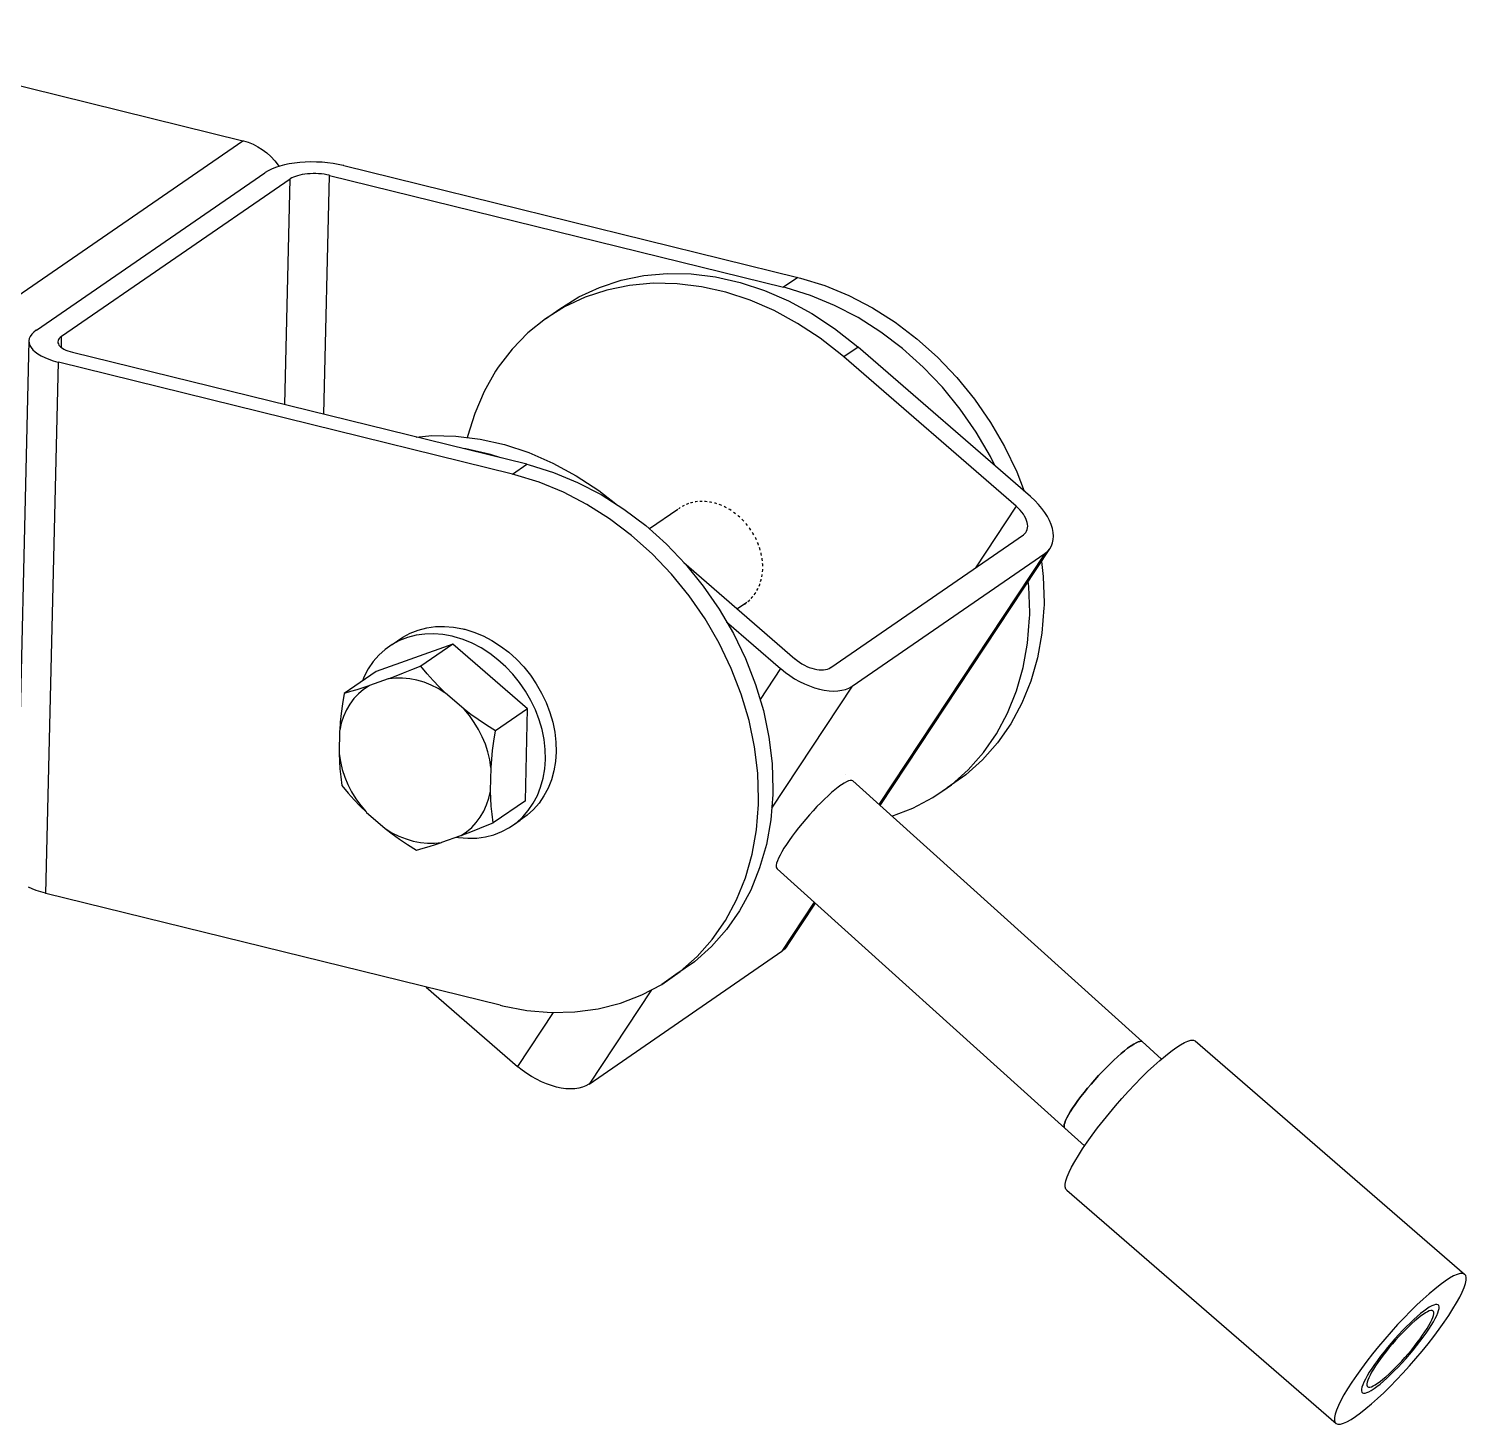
# Model space of a CAD drawing. Extents: x 0 to 1237, y -115 to 533.
# Drawn here: x 1032.9 to 1231.3, y 203.7 to 396.2 of the extents above; entities that cross this region are included whole.
import ezdxf

# ---------------------------------------------------------------- set-up
doc = ezdxf.new("R2010")
doc.units = 0
doc.layers.get('0').update_dxf_attribs({"linetype": 'CONTINUOUS'})

msp = doc.modelspace()

# ---------------------------------------------------------------- linework, layer by layer
at = {"color": 1}
for p, q in [((999.824017, 396.214321), (1062.475985, 380.774521)), ((1023.092851, 353.650803), (1062.475985, 380.774521)), ((1062.475985, 380.774521), (1062.543427, 380.757555)), ((1062.543427, 380.757555), (1063.216012, 380.550275)), ((1063.216012, 380.550275), (1063.880206, 380.276184)), ((1063.880206, 380.276184), (1064.529398, 379.938013)), ((1064.529398, 379.938013), (1065.157686, 379.538866)), ((1065.157686, 379.538866), (1065.759177, 379.082487)), ((1065.759177, 379.082487), (1066.328377, 378.573008)), ((1066.43927, 376.859687), (1065.957769, 376.625589)), ((1066.328377, 378.573008), (1066.859593, 378.015526)), ((1066.977193, 377.07278), (1066.43927, 376.859687)), ((1066.859593, 378.015526), (1067.348019, 377.415126)), ((1067.56662, 377.262937), (1066.977193, 377.07278)), ((1067.348019, 377.415126), (1067.473957, 377.233043)), ((1068.202022, 377.428375), (1067.56662, 377.262937)), ((1068.87763, 377.567575), (1068.202022, 377.428375)), ((1069.586687, 377.679145), (1068.87763, 377.567575)), ((1070.322736, 377.762084), (1069.586687, 377.679145)), ((1071.078864, 377.815614), (1070.322736, 377.762084)), ((1071.847968, 377.839231), (1071.078864, 377.815614)), ((1072.623065, 377.832706), (1071.847968, 377.839231)), ((1073.396402, 377.796106), (1072.623065, 377.832706)), ((1074.160938, 377.729777), (1073.396402, 377.796106)), ((1074.909499, 377.634341), (1074.160938, 377.729777)), ((1075.635265, 377.510655), (1074.909499, 377.634341)), ((1076.331011, 377.359949), (1075.635265, 377.510655)), ((1076.398645, 377.343454), (1076.331011, 377.359949)), ((1076.398645, 377.343454), (1139.050613, 361.903654)), ((1033.992495, 354.647642), (1065.499002, 376.346616)), ((1037.473159, 353.789875), (1068.979667, 375.488849)), ((1065.537488, 376.372816), (1065.499002, 376.346616)), ((1065.957769, 376.625589), (1065.537488, 376.372816)), ((1068.249234, 344.364034), (1068.979667, 375.488849)), ((1068.998916, 375.501953), (1068.979667, 375.488849)), ((1069.209111, 375.628368), (1068.998916, 375.501953)), ((1069.449724, 375.745351), (1069.209111, 375.628368)), ((1069.718768, 375.851933), (1069.449724, 375.745351)), ((1070.01357, 375.947037), (1069.718768, 375.851933)), ((1070.331177, 376.029729), (1070.01357, 375.947037)), ((1070.668978, 376.099328), (1070.331177, 376.029729)), ((1071.023394, 376.155098), (1070.668978, 376.099328)), ((1071.391534, 376.196583), (1071.023394, 376.155098)), ((1071.769719, 376.223354), (1071.391534, 376.196583)), ((1072.154153, 376.235157), (1071.769719, 376.223354)), ((1072.541698, 376.231894), (1072.154153, 376.235157)), ((1072.928249, 376.213602), (1072.541698, 376.231894)), ((1073.310627, 376.18043), (1072.928249, 376.213602)), ((1073.685026, 376.132695), (1073.310627, 376.18043)), ((1073.656089, 343.031581), (1074.429488, 375.987268)), ((1074.047704, 376.070887), (1073.685026, 376.132695)), ((1074.39566, 375.995518), (1074.047704, 376.070887)), ((1074.429488, 375.987268), (1074.39566, 375.995518)), ((1074.429488, 375.987268), (1137.081457, 360.547469)), ((1111.662084, 360.540054), (1114.656141, 361.527812)), ((1114.656141, 361.527812), (1117.786855, 362.171025)), ((1119.055658, 361.107464), (1115.817699, 360.814839)), ((1117.786855, 362.171025), (1121.024815, 362.46365)), ((1122.370445, 361.046753), (1119.055658, 361.107464)), ((1121.024815, 362.46365), (1124.339602, 362.402939)), ((1125.730919, 360.633276), (1122.370445, 361.046753)), ((1124.339602, 362.402939), (1127.700076, 361.989462)), ((1127.700076, 361.989462), (1131.074667, 361.227103)), ((1131.074667, 361.227103), (1134.431675, 360.123024)), ((1139.050613, 361.903654), (1137.081457, 360.547469)), ((1139.050613, 361.903654), (1139.387974, 361.818785)), ((1139.387974, 361.818785), (1142.75105, 360.782319)), ((1106.1949, 357.571171), (1108.832811, 359.217031)), ((1109.692928, 359.183868), (1106.863654, 357.860845)), ((1108.832811, 359.217031), (1111.662084, 360.540054)), ((1112.686985, 360.171626), (1109.692928, 359.183868)), ((1115.817699, 360.814839), (1112.686985, 360.171626)), ((1129.105511, 359.870917), (1125.730919, 360.633276)), ((1132.462518, 358.766838), (1129.105511, 359.870917)), ((1134.431675, 360.123024), (1137.739561, 358.687597)), ((1137.418817, 360.462599), (1137.081457, 360.547469)), ((1140.781893, 359.426133), (1137.418817, 360.462599)), ((1144.102303, 358.055907), (1140.781893, 359.426133)), ((1142.75105, 360.782319), (1146.071459, 359.412093)), ((1146.071459, 359.412093), (1149.317638, 357.721136)), ((1106.863654, 357.860845), (1104.225743, 356.214985)), ((1104.225743, 356.214985), (1106.1949, 357.571171)), ((1135.770404, 357.331411), (1132.462518, 358.766838)), ((1138.998094, 355.578121), (1135.770404, 357.331411)), ((1137.739561, 358.687597), (1140.967251, 356.934307)), ((1147.348481, 356.36495), (1144.102303, 358.055907)), ((1149.317638, 357.721136), (1152.459287, 355.725261)), ((1104.225743, 356.214985), (1101.803977, 354.26175)), ((1142.115446, 353.52331), (1138.998094, 355.578121)), ((1140.967251, 356.934307), (1144.084603, 354.879496)), ((1150.490131, 354.369075), (1147.348481, 356.36495)), ((1152.459287, 355.725261), (1155.466893, 353.443219)), ((1032.957329, 353.15486), (1031.237598, 279.874587)), ((1033.010639, 353.463748), (1032.957329, 353.15486)), ((1032.957329, 353.15486), (1032.97915, 352.843788)), ((1033.13856, 353.767638), (1033.010639, 353.463748)), ((1033.33989, 354.06368), (1033.13856, 353.767638)), ((1033.612828, 354.349175), (1033.33989, 354.06368)), ((1033.954662, 354.621281), (1033.612828, 354.349175)), ((1033.992495, 354.647642), (1033.954662, 354.621281)), ((1036.982218, 353.197881), (1036.955577, 353.043485)), ((1036.955577, 353.043485), (1036.966487, 352.887949)), ((1037.04619, 353.34987), (1036.982218, 353.197881)), ((1037.146892, 353.497938), (1037.04619, 353.34987)), ((1037.283285, 353.640604), (1037.146892, 353.497938)), ((1037.454237, 353.77669), (1037.283285, 353.640604)), ((1037.436831, 352.241879), (1037.473159, 353.789875)), ((1037.473159, 353.789875), (1037.454237, 353.77669)), ((1101.803977, 354.26175), (1099.620985, 352.019349)), ((1145.092823, 351.186509), (1142.115446, 353.52331)), ((1144.084603, 354.879496), (1147.061979, 352.542694)), ((1153.497736, 352.087033), (1150.490131, 354.369075)), ((1155.466893, 353.443219), (1158.312202, 350.896447)), ((1032.97915, 352.843788), (1033.075882, 352.533641)), ((1033.075882, 352.533641), (1033.246613, 352.227237)), ((1033.246613, 352.227237), (1033.489738, 351.927454)), ((1033.489738, 351.927454), (1033.802973, 351.637108)), ((1033.802973, 351.637108), (1034.183505, 351.358842)), ((1034.183505, 351.358842), (1034.627529, 351.095439)), ((1034.627529, 351.095439), (1035.130971, 350.849291)), ((1036.966487, 352.887949), (1037.014832, 352.732924)), ((1037.014832, 352.732924), (1037.100219, 352.579673)), ((1037.100219, 352.579673), (1037.221825, 352.429734)), ((1037.221825, 352.429734), (1037.3784, 352.284607)), ((1037.3784, 352.284607), (1037.568665, 352.145475)), ((1037.568665, 352.145475), (1037.790604, 352.013813)), ((1037.790604, 352.013813), (1038.042393, 351.890702)), ((1038.042393, 351.890702), (1038.321553, 351.777376)), ((1038.321553, 351.777376), (1038.625269, 351.674959)), ((1038.625269, 351.674959), (1038.951025, 351.5843)), ((1038.951025, 351.5843), (1038.984668, 351.575923)), ((1101.636636, 336.136123), (1038.984668, 351.575923)), ((1099.620985, 352.019349), (1097.697521, 349.509098)), ((1145.381705, 350.938202), (1145.092823, 351.186509)), ((1147.350862, 352.294388), (1145.381705, 350.938202)), ((1147.061979, 352.542694), (1147.350862, 352.294388)), ((1171.12167, 331.695552), (1147.350862, 352.294388)), ((1156.343045, 349.540262), (1153.497736, 352.087033)), ((1035.130971, 350.849291), (1035.689108, 350.622707)), ((1035.29578, 276.939463), (1037.015511, 350.219737)), ((1035.689108, 350.622707), (1036.296882, 350.417758)), ((1036.296882, 350.417758), (1036.948246, 350.236486)), ((1036.948246, 350.236486), (1037.015511, 350.219737)), ((1099.667479, 334.779937), (1037.015511, 350.219737)), ((1097.520206, 349.244292), (1097.345683, 348.977067)), ((1097.697521, 349.509098), (1097.520206, 349.244292)), ((1169.152513, 330.339366), (1145.381705, 350.938202)), ((1158.999326, 346.752686), (1156.343045, 349.540262)), ((1158.312202, 350.896447), (1160.968483, 348.108872)), ((1097.345683, 348.977067), (1095.757117, 346.176607)), ((1160.968483, 348.108872), (1163.410782, 345.106681)), ((1095.757117, 346.176607), (1094.464194, 343.162907)), ((1161.441626, 343.750495), (1158.999326, 346.752686)), ((1163.410782, 345.106681), (1165.616157, 341.918076)), ((1094.464194, 343.162907), (1093.479203, 339.964619)), ((1163.647, 340.56189), (1161.441626, 343.750495)), ((1165.616157, 341.918076), (1167.563889, 338.573013)), ((1086.39184, 339.893014), (1088.533729, 340.086583)), ((1088.533729, 340.086583), (1091.848516, 340.025872)), ((1091.848516, 340.025872), (1095.20899, 339.612395)), ((1093.479203, 339.964619), (1093.452102, 339.828565)), ((1095.20899, 339.612395), (1098.583582, 338.850036)), ((1165.594732, 337.216827), (1163.647, 340.56189)), ((1093.239833, 338.256209), (1092.828163, 338.306862)), ((1096.614425, 337.49385), (1093.239833, 338.256209)), ((1098.070645, 337.014917), (1096.614425, 337.49385)), ((1098.583582, 338.850036), (1101.940589, 337.745957)), ((1101.940589, 337.745957), (1105.248475, 336.31053)), ((1166.200009, 335.960467), (1165.594732, 337.216827)), ((1167.563889, 338.573013), (1169.235679, 335.102916)), ((1099.667479, 334.779937), (1101.636636, 336.136123)), ((1101.636636, 336.136123), (1101.973996, 336.051253)), ((1101.973996, 336.051253), (1105.337072, 335.014788)), ((1105.248475, 336.31053), (1108.476165, 334.557241)), ((1100.00484, 334.695067), (1099.667479, 334.779937)), ((1103.367916, 333.658602), (1100.00484, 334.695067)), ((1106.688325, 332.288376), (1103.367916, 333.658602)), ((1105.337072, 335.014788), (1108.657482, 333.644562)), ((1108.476165, 334.557241), (1111.593517, 332.502429)), ((1108.657482, 333.644562), (1111.903661, 331.953604)), ((1169.235679, 335.102916), (1170.269695, 332.433839)), ((1109.934504, 330.597418), (1106.688325, 332.288376)), ((1111.593517, 332.502429), (1113.945742, 330.65628)), ((1111.903661, 331.953604), (1115.04531, 329.957729)), ((1171.179065, 331.645528), (1171.12167, 331.695552)), ((1171.73187, 331.131977), (1171.179065, 331.645528)), ((1113.076153, 328.601543), (1109.934504, 330.597418)), ((1115.04531, 329.957729), (1118.052916, 327.675687)), ((1122.458834, 329.910769), (1118.557614, 327.223943)), ((1122.64405, 330.048054), (1122.554034, 329.97582)), ((1122.812126, 330.152177), (1122.64405, 330.048054)), ((1123.175752, 330.377445), (1123.077767, 330.316743)), ((1123.355878, 330.460828), (1123.175752, 330.377445)), ((1123.746175, 330.641502), (1123.641, 330.592815)), ((1123.936922, 330.703483), (1123.746175, 330.641502)), ((1124.349588, 330.837574), (1124.238388, 330.801441)), ((1124.548839, 330.877465), (1124.349588, 330.837574)), ((1124.980587, 330.963903), (1124.864242, 330.94061)), ((1125.18677, 330.981389), (1124.980587, 330.963903)), ((1125.632821, 331.019219), (1125.512626, 331.009025)), ((1125.84364, 331.014106), (1125.632821, 331.019219)), ((1126.300462, 331.003028), (1126.17736, 331.006013)), ((1126.514261, 330.975355), (1126.300462, 331.003028)), ((1126.976778, 330.915492), (1126.852146, 330.931623)), ((1127.191167, 330.86557), (1126.976778, 330.915492)), ((1127.655737, 330.757392), (1127.530579, 330.786536)), ((1127.868842, 330.685678), (1127.655737, 330.757392)), ((1128.330481, 330.530326), (1128.206, 330.572217)), ((1128.5404, 330.437449), (1128.330481, 330.530326)), ((1128.995004, 330.236314), (1128.872506, 330.290512)), ((1129.199532, 330.12325), (1128.995004, 330.236314)), ((1129.642583, 329.878331), (1129.523114, 329.944374)), ((1129.839976, 329.746045), (1129.642583, 329.878331)), ((1130.267463, 329.459558), (1130.152272, 329.536755)), ((1130.455657, 329.309432), (1130.267463, 329.459558)), ((1169.152513, 330.339366), (1163.540329, 321.852911)), ((1169.18122, 330.314346), (1169.152513, 330.339366)), ((1169.457684, 330.057509), (1169.18122, 330.314346)), ((1169.712644, 329.790719), (1169.457684, 330.057509)), ((1169.943989, 329.516185), (1169.712644, 329.790719)), ((1170.149379, 329.23665), (1169.943989, 329.516185)), ((1170.3268, 328.954897), (1170.149379, 329.23665)), ((1172.242078, 330.598096), (1171.73187, 331.131977)), ((1172.704612, 330.049201), (1172.242078, 330.598096)), ((1173.115285, 329.490292), (1172.704612, 330.049201)), ((1173.470243, 328.926614), (1173.115285, 329.490292)), ((1116.083759, 326.319501), (1113.076153, 328.601543)), ((1118.052916, 327.675687), (1120.898224, 325.128916)), ((1130.863314, 328.984238), (1130.753388, 329.071927)), ((1131.040773, 328.817491), (1130.863314, 328.984238)), ((1131.424675, 328.456764), (1131.321223, 328.553971)), ((1131.589409, 328.27526), (1131.424675, 328.456764)), ((1131.94637, 327.881961), (1131.850181, 327.987941)), ((1132.097077, 327.687134), (1131.94637, 327.881961)), ((1132.423114, 327.26565), (1132.335256, 327.379229)), ((1132.558125, 327.059659), (1132.423114, 327.26565)), ((1170.47479, 328.673242), (1170.3268, 328.954897)), ((1170.591783, 328.394669), (1170.47479, 328.673242)), ((1170.676823, 328.121451), (1170.591783, 328.394669)), ((1170.729028, 327.856333), (1170.676823, 328.121451)), ((1170.685374, 327.134247), (1170.733303, 327.360414)), ((1170.747906, 327.601962), (1170.729028, 327.856333)), ((1170.733303, 327.360414), (1170.747906, 327.601962)), ((1173.766225, 328.363299), (1173.470243, 328.926614)), ((1174.000273, 327.805982), (1173.766225, 328.363299)), ((1174.170289, 327.259722), (1174.000273, 327.805982)), ((1174.274677, 326.729651), (1174.170289, 327.259722)), ((1118.929067, 323.77273), (1116.083759, 326.319501)), ((1132.85067, 326.61331), (1132.771839, 326.733586)), ((1132.96891, 326.397793), (1132.85067, 326.61331)), ((1133.224714, 325.931538), (1133.155781, 326.057182)), ((1133.324878, 325.708874), (1133.224714, 325.931538)), ((1133.541914, 325.226406), (1133.48343, 325.356415)), ((1143.571092, 308.099816), (1170.154707, 326.408326)), ((1170.154707, 326.408326), (1170.173653, 326.421591)), ((1170.173653, 326.421591), (1170.347477, 326.567357)), ((1170.347477, 326.567357), (1170.491495, 326.735731)), ((1170.491495, 326.735731), (1170.604513, 326.925321)), ((1170.604513, 326.925321), (1170.685374, 327.134247)), ((1174.025666, 324.867455), (1174.187352, 325.28518)), ((1174.187352, 325.28518), (1174.28325, 325.737647)), ((1174.312455, 326.220748), (1174.274677, 326.729651)), ((1174.28325, 325.737647), (1174.312455, 326.220748)), ((1121.585348, 320.985155), (1118.929067, 323.77273)), ((1120.898224, 325.128916), (1123.554505, 322.341341)), ((1133.623202, 324.998375), (1133.541914, 325.226406)), ((1133.799068, 324.505034), (1133.751676, 324.637977)), ((1133.860586, 324.274142), (1133.799068, 324.505034)), ((1133.993881, 323.773858), (1133.957962, 323.908667)), ((1134.035135, 323.541961), (1133.993881, 323.773858)), ((1146.542443, 305.524962), (1173.126058, 323.833471)), ((1173.126058, 323.833471), (1150.233525, 289.21656)), ((1150.384243, 289.080725), (1173.79971, 324.488389)), ((1173.126058, 323.833471), (1173.163938, 323.859993)), ((1173.163938, 323.859993), (1173.511512, 324.15145)), ((1173.511512, 324.15145), (1173.79971, 324.488389)), ((1173.79971, 324.488389), (1174.025666, 324.867455)), ((1123.327703, 322.579353), (1138.630584, 309.318485)), ((1123.554505, 322.341341), (1125.996805, 319.339149)), ((1134.12439, 323.040247), (1134.100338, 323.175446)), ((1134.144928, 322.809884), (1134.12439, 323.040247)), ((1134.16007, 321.298215), (1134.18834, 321.592737)), ((1134.189428, 322.31076), (1134.177439, 322.445226)), ((1134.18834, 321.592737), (1134.188426, 321.649438)), ((1134.189084, 322.083985), (1134.189428, 322.31076)), ((1172.6381, 322.731863), (1172.891148, 320.635098)), ((1124.027648, 317.982963), (1121.585348, 320.985155)), ((1125.996805, 319.339149), (1128.20218, 316.150544)), ((1133.68248, 319.31773), (1133.7916, 319.573199)), ((1133.7916, 319.573199), (1133.807171, 319.624144)), ((1133.905589, 319.946156), (1133.988494, 320.217411)), ((1133.988494, 320.217411), (1133.99899, 320.270838)), ((1134.065288, 320.608318), (1134.121137, 320.892609)), ((1134.121137, 320.892609), (1134.126452, 320.947978)), ((1170.921991, 319.278912), (1170.83443, 320.004446)), ((1172.891148, 320.635098), (1173.004097, 317.041428)), ((1126.233023, 314.794359), (1124.027648, 317.982963)), ((1132.157424, 317.211494), (1132.311592, 317.335207)), ((1132.311592, 317.335207), (1132.392645, 317.418176)), ((1132.612385, 317.643108), (1132.751414, 317.785424)), ((1132.751414, 317.785424), (1132.822875, 317.878484)), ((1133.016437, 318.13055), (1133.138792, 318.289889)), ((1133.138792, 318.289889), (1133.176418, 318.346037)), ((1133.176418, 318.346037), (1133.213415, 318.40273)), ((1133.213415, 318.40273), (1133.238608, 318.447247)), ((1133.39794, 318.728788), (1133.53243, 318.966436)), ((1133.53243, 318.966436), (1133.552938, 319.014448)), ((1171.03494, 315.685242), (1170.921991, 319.278912)), ((1128.20218, 316.150544), (1130.149911, 312.805482)), ((1132.008598, 317.080724), (1130.707291, 316.184496)), ((1131.682878, 316.856397), (1131.823381, 316.943439)), ((1131.823381, 316.943439), (1131.908876, 317.012045)), ((1171.01827, 314.974894), (1171.02824, 315.329665)), ((1171.02824, 315.329665), (1171.03494, 315.685242)), ((1172.987427, 316.33108), (1172.708075, 312.834088)), ((1172.997397, 316.685851), (1172.987427, 316.33108)), ((1173.004097, 317.041428), (1172.997397, 316.685851)), ((1086.677784, 313.270529), (1087.837672, 313.56967)), ((1087.837672, 313.56967), (1089.043266, 313.736656)), ((1089.043266, 313.736656), (1090.282765, 313.769852)), ((1090.282765, 313.769852), (1091.544734, 313.668951)), ((1091.544734, 313.668951), (1092.81683, 313.434941)), ((1092.81683, 313.434941), (1092.950861, 313.402639)), ((1092.950861, 313.402639), (1093.084859, 313.368889)), ((1093.084859, 313.368889), (1094.353245, 312.976829)), ((1128.180754, 311.449296), (1126.233023, 314.794359)), ((1129.210339, 314.419116), (1136.661428, 307.962299)), ((1170.738918, 311.477902), (1171.01827, 314.974894)), ((1083.061142, 311.271111), (1084.53801, 312.28825)), ((1084.097425, 311.82485), (1083.061142, 311.271111)), ((1085.200916, 312.25339), (1084.097425, 311.82485)), ((1084.53801, 312.28825), (1085.574292, 312.841989)), ((1086.360804, 312.552531), (1085.200916, 312.25339)), ((1085.574292, 312.841989), (1086.677784, 313.270529)), ((1087.566399, 312.719517), (1086.360804, 312.552531)), ((1088.805898, 312.752713), (1087.566399, 312.719517)), ((1090.067867, 312.651812), (1088.805898, 312.752713)), ((1091.339962, 312.417802), (1090.067867, 312.651812)), ((1091.473994, 312.3855), (1091.339962, 312.417802)), ((1091.607991, 312.351749), (1091.473994, 312.3855)), ((1092.876378, 311.959689), (1091.607991, 312.351749)), ((1094.128542, 311.441013), (1092.876378, 311.959689)), ((1095.352238, 310.800794), (1094.128542, 311.441013)), ((1094.353245, 312.976829), (1095.60541, 312.458152)), ((1095.60541, 312.458152), (1096.829105, 311.817933)), ((1096.829105, 311.817933), (1098.013043, 311.062077)), ((1129.852545, 307.979199), (1128.180754, 311.449296)), ((1130.149911, 312.805482), (1131.821702, 309.335385)), ((1170.135255, 308.0975), (1170.738918, 311.477902)), ((1172.708075, 312.834088), (1172.104412, 309.453686)), ((1081.228239, 309.809938), (1080.449062, 308.916355)), ((1091.44941, 311.337964), (1080.858483, 307.565006)), ((1082.10161, 310.59727), (1081.228239, 309.809938)), ((1083.061142, 311.271111), (1082.10161, 310.59727)), ((1091.44941, 311.337964), (1087.020003, 308.287369)), ((1101.742472, 302.418406), (1091.44941, 311.337964)), ((1096.536175, 310.044937), (1095.352238, 310.800794)), ((1097.668764, 309.180843), (1096.536175, 310.044937)), ((1098.013043, 311.062077), (1099.145632, 310.197983)), ((1099.145632, 310.197983), (1100.216435, 309.233615)), ((1172.104412, 309.453686), (1171.182179, 306.22201)), ((1080.858483, 307.565006), (1076.429075, 304.514411)), ((1079.771728, 307.925293), (1079.202462, 306.845861)), ((1080.449062, 308.916355), (1079.771728, 307.925293)), ((1085.739796, 307.769255), (1084.597462, 307.315954)), ((1087.019999, 308.28723), (1085.739796, 307.769255)), ((1087.896057, 307.237872), (1087.019999, 308.28723)), ((1098.739567, 308.216476), (1097.668764, 309.180843)), ((1099.738092, 307.161283), (1098.739567, 308.216476)), ((1100.216435, 309.233615), (1101.214959, 308.178423)), ((1101.214959, 308.178423), (1102.132011, 307.042122)), ((1131.23269, 304.416668), (1129.852545, 307.979199)), ((1131.821702, 309.335385), (1133.201847, 305.772854)), ((1136.661428, 307.962299), (1133.825286, 303.673632)), ((1136.661428, 307.962299), (1136.719192, 307.91253)), ((1136.719192, 307.91253), (1137.316378, 307.429545)), ((1137.316378, 307.429545), (1137.944578, 306.976927)), ((1138.630584, 309.318485), (1138.659476, 309.293593)), ((1138.659476, 309.293593), (1138.958141, 309.052045)), ((1138.958141, 309.052045), (1139.272064, 308.825864)), ((1139.272064, 308.825864), (1139.598646, 308.616921)), ((1139.598646, 308.616921), (1139.934626, 308.427325)), ((1139.934626, 308.427325), (1140.276658, 308.258942)), ((1140.276658, 308.258942), (1140.621929, 308.113157)), ((1140.621929, 308.113157), (1140.96678, 307.991514)), ((1140.96678, 307.991514), (1141.308399, 307.895006)), ((1141.308399, 307.895006), (1141.643358, 307.824624)), ((1141.643358, 307.824624), (1141.968306, 307.781048)), ((1141.968306, 307.781048), (1142.280595, 307.764634)), ((1142.280595, 307.764634), (1142.576914, 307.775556)), ((1142.576914, 307.775556), (1142.854827, 307.813723)), ((1142.854827, 307.813723), (1143.111554, 307.878782)), ((1143.111554, 307.878782), (1143.344543, 307.970057)), ((1143.344543, 307.970057), (1143.551867, 308.086793)), ((1143.551867, 308.086793), (1143.571092, 308.099816)), ((1169.213022, 304.865824), (1170.135255, 308.0975)), ((1079.202462, 306.845861), (1078.974837, 306.267713)), ((1079.870958, 305.577618), (1079.039018, 305.302749)), ((1079.873783, 305.565183), (1079.111405, 305.062613)), ((1079.930707, 305.59778), (1079.870958, 305.577618)), ((1079.930707, 305.59778), (1079.873783, 305.565183)), ((1082.531402, 306.524262), (1079.930708, 305.597779)), ((1082.597896, 306.549074), (1082.531401, 306.524262)), ((1082.598107, 306.535708), (1082.531401, 306.524262)), ((1083.558879, 306.912924), (1082.597896, 306.549074)), ((1083.543912, 306.641667), (1082.598107, 306.535708)), ((1084.513424, 306.647077), (1083.543912, 306.641667)), ((1084.597462, 307.315954), (1083.558879, 306.912924)), ((1085.498082, 306.551889), (1084.513424, 306.647077)), ((1086.489191, 306.356944), (1085.498082, 306.551889)), ((1087.478, 306.063963), (1086.489191, 306.356944)), ((1088.455776, 305.675533), (1087.478, 306.063963)), ((1088.731406, 306.297195), (1087.896057, 307.237872)), ((1089.413886, 305.195085), (1088.455776, 305.675533)), ((1089.544612, 305.437813), (1088.731406, 306.297195)), ((1090.351301, 304.638344), (1089.544612, 305.437813)), ((1100.655144, 306.024982), (1099.738092, 307.161283)), ((1101.48173, 304.818716), (1100.655144, 306.024982)), ((1102.132011, 307.042122), (1102.958597, 305.835856)), ((1102.958597, 305.835856), (1103.687114, 304.57072)), ((1133.201847, 305.772854), (1134.277381, 302.151356)), ((1146.542443, 305.524962), (1135.425773, 288.714906)), ((1137.944578, 306.976927), (1138.597538, 306.55918)), ((1138.597538, 306.55918), (1139.269304, 306.18009)), ((1139.269304, 306.18009), (1139.953575, 305.843214)), ((1139.953575, 305.843214), (1140.644122, 305.551641)), ((1140.644122, 305.551641), (1141.334038, 305.308287)), ((1146.089463, 305.265499), (1146.504005, 305.498923)), ((1146.504005, 305.498923), (1146.542443, 305.524962)), ((1171.182179, 306.22201), (1169.950014, 303.169215)), ((1076.429187, 304.514314), (1076.211602, 303.075358)), ((1077.335867, 304.775403), (1076.429187, 304.514314)), ((1077.781372, 303.802857), (1077.225462, 303.056796)), ((1078.199429, 305.036692), (1077.335867, 304.775403)), ((1078.411876, 304.473437), (1077.781372, 303.802857)), ((1079.039018, 305.302749), (1078.199429, 305.036692)), ((1079.111405, 305.062613), (1078.411876, 304.473437)), ((1090.343869, 304.626861), (1089.413886, 305.195085)), ((1090.409274, 304.582858), (1090.343869, 304.626861)), ((1090.409274, 304.582858), (1090.351301, 304.638344)), ((1092.936824, 302.392584), (1090.409274, 304.582858)), ((1102.210246, 303.553581), (1101.48173, 304.818716)), ((1102.833542, 302.241996), (1102.210246, 303.553581)), ((1103.687114, 304.57072), (1104.310409, 303.259135)), ((1132.308224, 300.79517), (1131.23269, 304.416668)), ((1141.334038, 305.308287), (1142.017058, 305.11534)), ((1142.017058, 305.11534), (1142.686764, 304.974612)), ((1142.686764, 304.974612), (1143.336867, 304.887425)), ((1143.336867, 304.887425), (1143.961449, 304.854597)), ((1143.961449, 304.854597), (1144.554263, 304.876456)), ((1144.554263, 304.876456), (1145.109924, 304.952778)), ((1145.109924, 304.952778), (1145.623221, 305.082846)), ((1145.623221, 305.082846), (1146.089463, 305.265499)), ((1167.980857, 301.813029), (1169.213022, 304.865824)), ((1076.044012, 301.777391), (1075.918089, 300.583452)), ((1076.211602, 303.075358), (1076.044012, 301.777391)), ((1076.749054, 302.241842), (1076.356356, 301.36519)), ((1077.225462, 303.056796), (1076.749054, 302.241842)), ((1093.001545, 302.341749), (1092.936824, 302.392583)), ((1092.991573, 302.332466), (1092.936824, 302.392583)), ((1093.72173, 301.462079), (1092.991573, 302.332466)), ((1093.937354, 301.631238), (1093.001545, 302.341749)), ((1094.385721, 300.536881), (1093.72173, 301.462079)), ((1094.949496, 300.908846), (1093.937354, 301.631238)), ((1101.742472, 302.418406), (1097.313064, 299.367811)), ((1101.444606, 289.725891), (1101.742472, 302.418406)), ((1103.345889, 300.896013), (1102.833542, 302.241996)), ((1104.310409, 303.259135), (1104.822756, 301.913152)), ((1104.822756, 301.913152), (1105.219121, 300.545997)), ((1134.277381, 302.151356), (1135.038199, 298.504913)), ((1166.450336, 298.967796), (1167.980857, 301.813029)), ((1169.950014, 303.169215), (1168.419493, 300.323982)), ((1075.828377, 299.464643), (1075.82323, 299.386672)), ((1075.918089, 300.583452), (1075.828377, 299.464643)), ((1076.050834, 300.434582), (1075.835187, 299.458235)), ((1076.356356, 301.36519), (1076.050834, 300.434582)), ((1094.97768, 299.565041), (1094.385721, 300.536881)), ((1096.063628, 300.160179), (1094.949496, 300.908846)), ((1095.492382, 298.555141), (1094.97768, 299.565041)), ((1097.312949, 299.36777), (1096.063628, 300.160179)), ((1103.742253, 299.528857), (1103.345889, 300.896013)), ((1104.018996, 298.15308), (1103.742253, 299.528857)), ((1105.219121, 300.545997), (1105.495864, 299.17022)), ((1133.069042, 297.148727), (1132.308224, 300.79517)), ((1168.419493, 300.323982), (1166.604993, 297.713038)), ((1075.82323, 299.386672), (1075.750086, 296.269896)), ((1075.835187, 299.458235), (1075.82323, 299.386672)), ((1095.925281, 297.516099), (1095.492382, 298.555141)), ((1096.272554, 296.45709), (1095.925281, 297.516099)), ((1096.928029, 296.630784), (1097.095632, 297.928748)), ((1097.095632, 297.928748), (1097.312949, 299.36777)), ((1104.173397, 296.782211), (1104.018996, 298.15308)), ((1105.495864, 299.17022), (1105.650264, 297.799351)), ((1105.650264, 297.799351), (1105.680905, 296.445963)), ((1135.038199, 298.504913), (1135.47717, 294.867567)), ((1166.604993, 297.713038), (1164.52356, 295.360913)), ((1164.635836, 296.356853), (1166.450336, 298.967796)), ((1075.750085, 296.269896), (1075.751682, 296.196572)), ((1075.750085, 296.269896), (1075.758566, 296.193296)), ((1075.751682, 296.196572), (1075.790969, 295.166683)), ((1075.758566, 296.193296), (1075.926171, 295.122502)), ((1096.531134, 295.387466), (1096.272554, 296.45709)), ((1096.802161, 295.43683), (1096.928029, 296.630784)), ((1104.204038, 295.428824), (1104.173397, 296.782211)), ((1105.680905, 296.445963), (1105.587459, 295.123155)), ((1133.508014, 293.511381), (1133.069042, 297.148727)), ((1162.554404, 294.004727), (1164.635836, 296.356853)), ((1075.790969, 295.166683), (1075.864069, 294.10976)), ((1075.864069, 294.10976), (1075.975244, 293.003795)), ((1075.926171, 295.122502), (1076.184751, 294.052878)), ((1076.184751, 294.052878), (1076.532024, 292.993869)), ((1096.698739, 294.316672), (1096.531134, 295.387466)), ((1096.634075, 291.123296), (1096.707219, 294.240072)), ((1096.70722, 294.240072), (1096.698739, 294.316672)), ((1096.70722, 294.240072), (1096.712371, 294.318043)), ((1096.712371, 294.318043), (1096.802161, 295.43683)), ((1103.893994, 292.826574), (1104.110592, 294.106015)), ((1104.110592, 294.106015), (1104.204038, 295.428824)), ((1105.370862, 293.843714), (1105.0331, 292.619374)), ((1105.587459, 295.123155), (1105.370862, 293.843714)), ((1135.47717, 294.867567), (1135.59012, 291.273897)), ((1160.225592, 291.933516), (1162.554404, 294.004727)), ((1164.52356, 295.360913), (1162.194749, 293.289702)), ((1075.975244, 293.003795), (1076.131325, 291.821937)), ((1076.131325, 291.821937), (1077.007245, 290.772362)), ((1076.532024, 292.993869), (1076.964923, 291.954827)), ((1076.964923, 291.954827), (1077.479624, 290.944927)), ((1103.100627, 290.445036), (1103.556232, 291.602234)), ((1103.556232, 291.602234), (1103.893994, 292.826574)), ((1105.0331, 292.619374), (1104.577494, 291.462176)), ((1133.620963, 289.917711), (1133.508014, 293.511381)), ((1144.581361, 291.581805), (1144.146903, 291.237138)), ((1144.98554, 291.87737), (1144.581361, 291.581805)), ((1145.026222, 291.905546), (1144.98554, 291.87737)), ((1145.066521, 291.933143), (1145.026222, 291.905547)), ((1145.428925, 292.165534), (1145.066521, 291.933143)), ((1145.752988, 292.343271), (1145.428925, 292.165534)), ((1145.652283, 293.345443), (1145.651454, 293.34619)), ((1146.035636, 292.464663), (1145.752988, 292.343271)), ((1146.274176, 292.52856), (1146.035636, 292.464663)), ((1146.466343, 292.534361), (1146.274176, 292.52856)), ((1146.61032, 292.482005), (1146.466343, 292.534361)), ((1186.543585, 256.491815), (1146.610319, 292.482005)), ((1157.67128, 290.162678), (1160.225592, 291.933516)), ((1162.194749, 293.289702), (1159.640437, 291.518864)), ((1077.007245, 290.772362), (1077.842601, 289.831697)), ((1077.479624, 290.944927), (1078.071584, 289.973087)), ((1077.842601, 289.831697), (1078.655776, 288.972274)), ((1078.071584, 289.973087), (1078.735574, 289.047888)), ((1096.100949, 289.144778), (1096.406471, 290.075386)), ((1096.406471, 290.075386), (1096.622118, 291.051732)), ((1096.622118, 291.051732), (1096.634076, 291.123295)), ((1096.635676, 291.049972), (1096.634076, 291.123295)), ((1096.675042, 290.020061), (1096.635676, 291.049972)), ((1096.748086, 288.963154), (1096.675042, 290.020061)), ((1101.444606, 289.725891), (1097.015198, 286.675295)), ((1102.53136, 289.365604), (1103.100627, 290.445036)), ((1104.008228, 290.382743), (1103.330894, 289.391682)), ((1104.577494, 291.462176), (1104.008228, 290.382743)), ((1133.604293, 289.207363), (1133.614263, 289.562134)), ((1133.614263, 289.562134), (1133.620963, 289.917711)), ((1135.573449, 290.563549), (1135.294097, 287.066556)), ((1135.58342, 290.91832), (1135.573449, 290.563549)), ((1135.59012, 291.273897), (1135.58342, 290.91832)), ((1142.70439, 289.943451), (1142.192409, 289.439328)), ((1143.203937, 290.414043), (1142.70439, 289.943451)), ((1143.686303, 290.846644), (1143.203937, 290.414043)), ((1144.146903, 291.237138), (1143.686303, 290.846644)), ((1154.915462, 288.708847), (1157.67128, 290.162678)), ((1157.67128, 290.162678), (1159.640437, 291.518864)), ((1078.655776, 288.972274), (1079.462507, 288.172865)), ((1078.735574, 289.047888), (1079.465731, 288.177501)), ((1079.462507, 288.172865), (1079.52048, 288.117384)), ((1079.465731, 288.177501), (1079.52048, 288.117384)), ((1079.520481, 288.117384), (1082.048031, 285.92711)), ((1095.231843, 287.453171), (1095.708251, 288.268126)), ((1095.708251, 288.268126), (1096.100949, 289.144778)), ((1096.859274, 287.857185), (1096.748086, 288.963154)), ((1097.015086, 286.675393), (1096.859274, 287.857185)), ((1101.678346, 287.710766), (1100.718814, 287.036926)), ((1101.07485, 287.480959), (1101.854027, 288.374542)), ((1102.551717, 288.498099), (1101.678346, 287.710766)), ((1101.854027, 288.374542), (1102.53136, 289.365604)), ((1103.330894, 289.391682), (1102.551717, 288.498099)), ((1133.324941, 285.71037), (1133.604293, 289.207363)), ((1140.630598, 287.77478), (1140.118069, 287.187004)), ((1141.150562, 288.349821), (1140.630598, 287.77478)), ((1141.672724, 288.906328), (1141.150562, 288.349821)), ((1142.192409, 289.439328), (1141.672724, 288.906328)), ((1152.025466, 287.601559), (1154.915462, 288.708847)), ((1082.04803, 285.927109), (1082.113435, 285.883106)), ((1082.04803, 285.927109), (1082.11275, 285.87627)), ((1082.11275, 285.87627), (1083.048517, 285.165699)), ((1082.113435, 285.883106), (1083.043418, 285.314882)), ((1093.345899, 285.447355), (1094.045429, 286.036531)), ((1093.554111, 285.300763), (1094.592667, 285.703851)), ((1094.045429, 286.036531), (1094.675932, 286.70711)), ((1094.592667, 285.703851), (1095.735007, 286.157138)), ((1094.675932, 286.70711), (1095.231843, 287.453171)), ((1095.735007, 286.157138), (1097.015086, 286.675393)), ((1098.205664, 285.466047), (1099.241946, 286.019786)), ((1099.241946, 286.019786), (1100.718814, 287.036926)), ((1099.241946, 286.019786), (1100.201478, 286.693627)), ((1100.201478, 286.693627), (1101.07485, 287.480959)), ((1132.721278, 282.329969), (1133.324941, 285.71037)), ((1135.294097, 287.066556), (1134.690434, 283.686154)), ((1139.133927, 285.994802), (1138.671964, 285.402061)), ((1139.617538, 286.591732), (1139.133927, 285.994802)), ((1140.118069, 287.187004), (1139.617538, 286.591732)), ((1083.043418, 285.314882), (1084.001528, 284.834434)), ((1083.048517, 285.165699), (1084.060691, 284.443348)), ((1084.001528, 284.834434), (1084.979304, 284.446004)), ((1084.060691, 284.443348), (1085.174817, 283.69467)), ((1084.979304, 284.446004), (1085.968113, 284.153023)), ((1085.174817, 283.69467), (1086.424274, 282.902476)), ((1085.968113, 284.153023), (1086.959222, 283.958078)), ((1086.959222, 283.958078), (1087.943881, 283.86289)), ((1087.943881, 283.86289), (1088.913392, 283.8683)), ((1088.194635, 283.424589), (1089.034251, 283.690589)), ((1088.913392, 283.8683), (1089.859197, 283.97426)), ((1089.034251, 283.690589), (1089.866156, 283.96554)), ((1089.859197, 283.97426), (1089.925903, 283.985705)), ((1089.866156, 283.96554), (1089.925903, 283.985705)), ((1089.925904, 283.985706), (1092.526597, 284.912188)), ((1091.921816, 284.696738), (1092.235222, 284.639085)), ((1092.235222, 284.639085), (1093.497191, 284.538184)), ((1092.526597, 284.912188), (1092.583521, 284.944785)), ((1092.526597, 284.912188), (1092.593094, 284.936996)), ((1092.583521, 284.944785), (1093.345899, 285.447355)), ((1092.593094, 284.936996), (1093.554111, 285.300763)), ((1093.497191, 284.538184), (1094.73669, 284.57138)), ((1094.73669, 284.57138), (1095.942284, 284.738366)), ((1095.942284, 284.738366), (1097.102172, 285.037507)), ((1097.102172, 285.037507), (1098.205664, 285.466047)), ((1134.690434, 283.686154), (1133.768202, 280.454478)), ((1137.457305, 283.703163), (1137.12247, 283.181429)), ((1137.829577, 284.25068), (1137.457305, 283.703163)), ((1138.235749, 284.818778), (1137.829577, 284.25068)), ((1138.671964, 285.402061), (1138.235749, 284.818778)), ((1086.424274, 282.902476), (1087.331079, 283.163286)), ((1087.331079, 283.163286), (1088.194635, 283.424589)), ((1131.799045, 279.098292), (1132.721278, 282.329969)), ((1136.372503, 281.819119), (1136.215234, 281.446945)), ((1136.577449, 282.234848), (1136.372503, 281.819119)), ((1136.828253, 282.690436), (1136.577449, 282.234848)), ((1137.12247, 283.181429), (1136.828253, 282.690436)), ((1133.768202, 280.454478), (1132.536037, 277.401684)), ((1136.049472, 280.847442), (1136.04254, 280.625734)), ((1136.04254, 280.625734), (1136.086483, 280.459111)), ((1136.107209, 281.121996), (1136.049472, 280.847442)), ((1136.086483, 280.459111), (1136.180918, 280.349065)), ((1136.215234, 281.446945), (1136.107209, 281.121996)), ((1175.885957, 244.564566), (1136.180917, 280.349066)), ((1033.411241, 277.569017), (1032.907799, 277.815165)), ((1130.56688, 276.045498), (1131.799045, 279.098292)), ((1033.969378, 277.342433), (1033.411241, 277.569017)), ((1034.577152, 277.137485), (1033.969378, 277.342433)), ((1035.228516, 276.956213), (1034.577152, 277.137485)), ((1035.29578, 276.939463), (1035.228516, 276.956213)), ((1097.947749, 261.499663), (1035.29578, 276.939463)), ((1129.036359, 273.200265), (1130.56688, 276.045498)), ((1132.536037, 277.401684), (1131.005515, 274.55645)), ((1141.31148, 275.725103), (1136.830079, 268.948559)), ((1131.005515, 274.55645), (1129.191015, 271.945507)), ((1137.50373, 269.603477), (1141.462198, 275.589267)), ((1129.191015, 271.945507), (1127.109583, 269.593382)), ((1127.221859, 270.589321), (1129.036359, 273.200265)), ((1125.140426, 268.237196), (1127.221859, 270.589321)), ((1110.246463, 250.64005), (1136.830079, 268.948559)), ((1122.811615, 266.165985), (1125.140426, 268.237196)), ((1127.109583, 269.593382), (1124.780772, 267.522171)), ((1136.867959, 268.975081), (1136.830079, 268.948559)), ((1137.215532, 269.266538), (1136.867959, 268.975081)), ((1137.50373, 269.603477), (1137.215532, 269.266538)), ((1120.257303, 264.395146), (1122.811615, 266.165985)), ((1122.226459, 265.751332), (1120.257303, 264.395146)), ((1124.780772, 267.522171), (1122.226459, 265.751332)), ((1087.744615, 264.014099), (1100.365448, 253.077387)), ((1117.501485, 262.941316), (1120.257303, 264.395146)), ((1118.852894, 263.654251), (1110.246463, 250.64005)), ((1111.49054, 261.036203), (1114.570051, 261.818151)), ((1114.570051, 261.818151), (1117.501485, 262.941316)), ((1097.947749, 261.499663), (1098.28519, 261.418237)), ((1098.28519, 261.418237), (1101.657957, 260.794737)), ((1105.293394, 260.529173), (1100.365448, 253.077387)), ((1101.657957, 260.794737), (1105.004124, 260.522068)), ((1105.004124, 260.522068), (1108.291881, 260.602818)), ((1108.291881, 260.602818), (1111.49054, 261.036203)), ((1184.942531, 255.865806), (1184.537617, 255.571002)), ((1184.537617, 255.571002), (1184.942531, 255.865806)), ((1184.983215, 255.893972), (1184.942531, 255.865806)), ((1184.942531, 255.865806), (1184.983215, 255.893972)), ((1185.0235, 255.921571), (1184.983215, 255.893972)), ((1184.983215, 255.893972), (1185.0235, 255.921571)), ((1185.385063, 256.154649), (1185.0235, 255.921571)), ((1185.0235, 255.921571), (1185.385063, 256.154649)), ((1185.707006, 256.334268), (1185.385063, 256.154649)), ((1185.385063, 256.154649), (1185.707006, 256.334268)), ((1185.986328, 256.458737), (1185.707006, 256.334268)), ((1185.707006, 256.334268), (1185.986328, 256.458737)), ((1186.220227, 256.526808), (1185.986328, 256.458737)), ((1185.986328, 256.458737), (1186.220227, 256.526808)), ((1186.406603, 256.537871), (1186.220227, 256.526808)), ((1186.220227, 256.526808), (1186.406603, 256.537871)), ((1186.543585, 256.491815), (1186.406603, 256.537871)), ((1186.406603, 256.537871), (1186.543585, 256.491815)), ((1189.209514, 254.089123), (1186.543585, 256.491815)), ((1191.182545, 255.630285), (1191.809071, 256.037317)), ((1191.809071, 256.037317), (1192.370139, 256.350571)), ((1192.370139, 256.350571), (1192.860347, 256.567032)), ((1192.860347, 256.567032), (1193.274974, 256.684614)), ((1193.274974, 256.684614), (1193.610025, 256.702185)), ((1193.610025, 256.702185), (1193.862275, 256.619576)), ((1193.862275, 256.619576), (1231.004162, 224.433894)), ((1182.644626, 253.946945), (1182.125692, 253.44915)), ((1182.125692, 253.44915), (1182.644626, 253.946945)), ((1183.150109, 254.412375), (1182.644626, 253.946945)), ((1182.644626, 253.946945), (1183.150109, 254.412375)), ((1183.637062, 254.840764), (1183.150109, 254.412375)), ((1183.150109, 254.412375), (1183.637062, 254.840764)), ((1184.101116, 255.228269), (1183.637062, 254.840764)), ((1183.637062, 254.840764), (1184.101116, 255.228269)), ((1184.537617, 255.571002), (1184.101116, 255.228269)), ((1184.101116, 255.228269), (1184.537617, 255.571002)), ((1188.150741, 253.155483), (1188.973358, 253.890008)), ((1188.973358, 253.890008), (1189.757828, 254.551436)), ((1189.757828, 254.551436), (1190.496595, 255.133397)), ((1190.496595, 255.133397), (1191.182545, 255.630285)), ((1100.423213, 253.027618), (1100.365448, 253.077387)), ((1101.020399, 252.544633), (1100.423213, 253.027618)), ((1101.648599, 252.092015), (1101.020399, 252.544633)), ((1102.301558, 251.674268), (1101.648599, 252.092015)), ((1181.066723, 252.37513), (1180.536747, 251.809096)), ((1180.536747, 251.809096), (1181.066723, 252.37513)), ((1181.597954, 252.923448), (1181.066723, 252.37513)), ((1181.066723, 252.37513), (1181.597954, 252.923448)), ((1182.125692, 253.44915), (1181.597954, 252.923448)), ((1181.597954, 252.923448), (1182.125692, 253.44915)), ((1186.423042, 251.496072), (1187.297898, 252.354934)), ((1187.297898, 252.354934), (1188.150741, 253.155483)), ((1102.973324, 251.295178), (1102.301558, 251.674268)), ((1103.657595, 250.958302), (1102.973324, 251.295178)), ((1104.348142, 250.666729), (1103.657595, 250.958302)), ((1105.038059, 250.423375), (1104.348142, 250.666729)), ((1105.721078, 250.230428), (1105.038059, 250.423375)), ((1106.390785, 250.0897), (1105.721078, 250.230428)), ((1107.040887, 250.002513), (1106.390785, 250.0897)), ((1107.665469, 249.969685), (1107.040887, 250.002513)), ((1108.258283, 249.991544), (1107.665469, 249.969685)), ((1108.813945, 250.067866), (1108.258283, 249.991544)), ((1109.327242, 250.197934), (1108.813945, 250.067866)), ((1109.793483, 250.380587), (1109.327242, 250.197934)), ((1110.208026, 250.614011), (1109.793483, 250.380587)), ((1110.246463, 250.64005), (1110.208026, 250.614011)), ((1179.005586, 250.060317), (1178.530766, 249.478746)), ((1178.530766, 249.478746), (1179.005586, 250.060317)), ((1179.501259, 250.646159), (1179.005586, 250.060317)), ((1179.005586, 250.060317), (1179.501259, 250.646159)), ((1180.013369, 251.231054), (1179.501259, 250.646159)), ((1179.501259, 250.646159), (1180.013369, 251.231054)), ((1180.536747, 251.809096), (1180.013369, 251.231054)), ((1180.013369, 251.231054), (1180.536747, 251.809096)), ((1184.641127, 249.636972), (1185.5346, 250.587167)), ((1185.5346, 250.587167), (1186.423042, 251.496072)), ((1177.66208, 248.35114), (1177.276458, 247.815818)), ((1177.276458, 247.815818), (1177.66208, 248.35114)), ((1178.0816, 248.907327), (1177.66208, 248.35114)), ((1177.66208, 248.35114), (1178.0816, 248.907327)), ((1178.530766, 249.478746), (1178.0816, 248.907327)), ((1178.0816, 248.907327), (1178.530766, 249.478746)), ((1182.873473, 247.649629), (1183.751228, 248.65464)), ((1183.751228, 248.65464), (1184.641127, 249.636972)), ((1176.1392, 245.97895), (1175.969805, 245.61782)), ((1175.969805, 245.61782), (1176.1392, 245.97895)), ((1176.356899, 246.383438), (1176.1392, 245.97895)), ((1176.1392, 245.97895), (1176.356899, 246.383438)), ((1176.6207, 246.827193), (1176.356899, 246.383438)), ((1176.356899, 246.383438), (1176.6207, 246.827193)), ((1176.928258, 247.306271), (1176.6207, 246.827193)), ((1176.6207, 246.827193), (1176.928258, 247.306271)), ((1177.276458, 247.815818), (1176.928258, 247.306271)), ((1176.928258, 247.306271), (1177.276458, 247.815818)), ((1181.18801, 245.610415), (1182.016315, 246.63162)), ((1182.016315, 246.63162), (1182.873473, 247.649629)), ((1175.781659, 245.038458), (1175.764727, 244.825765)), ((1175.764727, 244.825765), (1175.781659, 245.038458)), ((1175.764727, 244.825765), (1175.799597, 244.667329)), ((1175.799597, 244.667329), (1175.764727, 244.825765)), ((1175.850222, 245.303264), (1175.781659, 245.038458)), ((1175.781659, 245.038458), (1175.850222, 245.303264)), ((1175.799597, 244.667329), (1175.885957, 244.564566)), ((1175.885957, 244.564566), (1175.799597, 244.667329)), ((1175.969805, 245.61782), (1175.850222, 245.303264)), ((1175.850222, 245.303264), (1175.969805, 245.61782)), ((1178.605772, 242.11331), (1175.885957, 244.564566)), ((1176.098902, 244.523018), (1176.100535, 244.523115)), ((1179.649509, 243.597696), (1180.396534, 244.59585)), ((1180.396534, 244.59585), (1181.18801, 245.610415)), ((1178.317095, 241.688818), (1178.954131, 242.625564)), ((1178.954131, 242.625564), (1179.649509, 243.597696)), ((1177.241971, 239.957141), (1177.744537, 240.796479)), ((1177.744537, 240.796479), (1178.317095, 241.688818)), ((1176.198981, 237.834947), (1176.465454, 238.469209)), ((1176.465454, 238.469209), (1176.814237, 239.178886)), ((1176.814237, 239.178886), (1177.241971, 239.957141)), ((1175.914982, 236.441745), (1175.922413, 236.816309)), ((1175.995162, 236.162119), (1175.914982, 236.441745)), ((1175.922413, 236.816309), (1176.017384, 237.282205)), ((1176.162181, 235.980125), (1175.995162, 236.162119)), ((1176.017384, 237.282205), (1176.198981, 237.834947)), ((1176.162181, 235.980125), (1213.304068, 203.794443)), ((1229.512026, 224.16489), (1228.950958, 223.851635)), ((1230.002234, 224.38135), (1229.512026, 224.16489)), ((1230.416861, 224.498932), (1230.002234, 224.38135)), ((1230.751912, 224.516503), (1230.416861, 224.498932)), ((1231.004162, 224.433894), (1230.751912, 224.516503)), ((1231.171182, 224.2519), (1231.004162, 224.433894)), ((1231.251362, 223.972274), (1231.171182, 224.2519)), ((1226.899715, 222.365754), (1226.115245, 221.704326)), ((1227.638482, 222.947715), (1226.899715, 222.365754)), ((1228.324432, 223.444603), (1227.638482, 222.947715)), ((1228.950958, 223.851635), (1228.324432, 223.444603)), ((1230.700889, 221.944809), (1230.967362, 222.579072)), ((1230.967362, 222.579072), (1231.148959, 223.131813)), ((1231.148959, 223.131813), (1231.24393, 223.59771)), ((1231.24393, 223.59771), (1231.251362, 223.972274)), ((1224.439785, 220.169252), (1223.564929, 219.31039)), ((1225.292628, 220.969801), (1224.439785, 220.169252)), ((1226.115245, 221.704326), (1225.292628, 220.969801)), ((1226.770656, 220.153687), (1226.482298, 220.026357)), ((1227.014554, 220.222853), (1226.770656, 220.153687)), ((1227.211643, 220.233189), (1227.014554, 220.222853)), ((1227.360025, 220.184595), (1227.211643, 220.233189)), ((1227.458272, 220.07754), (1227.360025, 220.184595)), ((1229.421806, 219.61754), (1229.924372, 220.456878)), ((1229.924372, 220.456878), (1230.352106, 221.235133)), ((1230.352106, 221.235133), (1230.700889, 221.944809)), ((1222.676487, 218.401485), (1221.783014, 217.45129)), ((1223.564929, 219.31039), (1222.676487, 218.401485)), ((1224.484192, 218.578967), (1224.000299, 218.146893)), ((1224.567951, 218.311313), (1224.168932, 217.97488)), ((1224.945645, 218.968042), (1224.484192, 218.578967)), ((1224.943722, 218.607326), (1224.567951, 218.311313)), ((1225.292628, 218.860067), (1224.943722, 218.607326)), ((1225.380213, 219.310372), (1224.945645, 218.968042)), ((1225.611309, 219.067102), (1225.292628, 218.860067)), ((1225.783713, 219.60266), (1225.380213, 219.310372)), ((1225.896695, 219.226438), (1225.611309, 219.067102)), ((1226.152258, 219.84209), (1225.783713, 219.60266)), ((1226.146038, 219.33654), (1225.896695, 219.226438)), ((1226.356936, 219.396348), (1226.146038, 219.33654)), ((1226.482298, 220.026357), (1226.152258, 219.84209)), ((1226.527359, 219.405285), (1226.356936, 219.396348)), ((1226.501407, 218.097201), (1226.636947, 218.419817)), ((1226.655666, 219.363266), (1226.527359, 219.405285)), ((1226.636947, 218.419817), (1226.729316, 218.700967)), ((1226.740619, 219.270696), (1226.655666, 219.363266)), ((1226.724854, 217.845174), (1226.976463, 218.302971)), ((1226.729316, 218.700967), (1226.777623, 218.937944)), ((1226.781403, 219.128465), (1226.740619, 219.270696)), ((1226.777623, 218.937944), (1226.781403, 219.128465)), ((1226.976463, 218.302971), (1227.181629, 218.720428)), ((1227.181629, 218.720428), (1227.338378, 219.093524)), ((1227.338378, 219.093524), (1227.4452, 219.418665)), ((1227.4452, 219.418665), (1227.501065, 219.692722)), ((1227.505437, 219.913054), (1227.458272, 220.07754)), ((1227.501065, 219.692722), (1227.505437, 219.913054)), ((1228.212212, 217.788454), (1228.849248, 218.7252)), ((1228.849248, 218.7252), (1229.421806, 219.61754)), ((1220.893115, 216.468958), (1220.01536, 215.463947)), ((1221.783014, 217.45129), (1220.893115, 216.468958)), ((1222.461393, 216.636119), (1221.93582, 216.077181)), ((1222.419818, 216.294899), (1221.965356, 215.811586)), ((1222.871722, 216.757211), (1222.419818, 216.294899)), ((1222.984006, 217.170769), (1222.461393, 216.636119)), ((1223.316714, 217.194069), (1222.871722, 216.757211)), ((1223.498627, 217.675982), (1222.984006, 217.170769)), ((1223.75051, 217.601266), (1223.316714, 217.194069)), ((1224.000299, 218.146893), (1223.498627, 217.675982)), ((1224.168932, 217.97488), (1223.75051, 217.601266)), ((1225.235548, 215.983083), (1225.559575, 216.459556)), ((1225.308655, 215.703671), (1225.717702, 216.275513)), ((1225.559575, 216.459556), (1225.850805, 216.913442)), ((1225.717702, 216.275513), (1226.092429, 216.82654)), ((1225.850805, 216.913442), (1226.106433, 217.340369)), ((1226.092429, 216.82654), (1226.429227, 217.351446)), ((1226.106433, 217.340369), (1226.323999, 217.736226)), ((1226.323999, 217.736226), (1226.501407, 218.097201)), ((1226.429227, 217.351446), (1226.724854, 217.845174)), ((1226.769809, 215.818169), (1227.516834, 216.816323)), ((1227.516834, 216.816323), (1228.212212, 217.788454)), ((1219.158202, 214.445938), (1218.329897, 213.424733)), ((1220.01536, 215.463947), (1219.158202, 214.445938)), ((1220.391813, 214.309327), (1219.904575, 213.708618)), ((1220.630253, 214.282922), (1220.208938, 213.763489)), ((1220.896024, 214.908156), (1220.391813, 214.309327)), ((1221.066244, 214.80073), (1220.630253, 214.282922)), ((1221.41235, 215.499339), (1220.896024, 214.908156)), ((1221.512711, 215.311925), (1221.066244, 214.80073)), ((1221.93582, 216.077181), (1221.41235, 215.499339)), ((1221.965356, 215.811586), (1221.512711, 215.311925)), ((1223.677977, 213.945415), (1224.099292, 214.464848)), ((1223.916417, 213.91901), (1224.403655, 214.519719)), ((1224.099292, 214.464848), (1224.501874, 214.980903)), ((1224.403655, 214.519719), (1224.869229, 215.116521)), ((1224.501874, 214.980903), (1224.881846, 215.488611)), ((1224.869229, 215.116521), (1225.308655, 215.703671)), ((1224.881846, 215.488611), (1225.235548, 215.983083)), ((1225.150028, 213.782399), (1225.978333, 214.803604)), ((1225.978333, 214.803604), (1226.769809, 215.818169)), ((1217.538421, 212.410168), (1216.791396, 211.412014)), ((1218.329897, 213.424733), (1217.538421, 212.410168)), ((1218.999575, 212.524666), (1218.590529, 211.952824)), ((1219.072682, 212.245254), (1218.748656, 211.768781)), ((1219.439001, 213.111815), (1218.999575, 212.524666)), ((1219.426384, 212.739725), (1219.072682, 212.245254)), ((1219.806356, 213.247434), (1219.426384, 212.739725)), ((1219.904575, 213.708618), (1219.439001, 213.111815)), ((1220.208938, 213.763489), (1219.806356, 213.247434)), ((1221.888412, 211.933438), (1222.342875, 212.416751)), ((1222.342875, 212.416751), (1222.795519, 212.916412)), ((1222.37241, 212.151156), (1222.89588, 212.728998)), ((1222.795519, 212.916412), (1223.241987, 213.427607)), ((1222.89588, 212.728998), (1223.412206, 213.320181)), ((1223.241987, 213.427607), (1223.677977, 213.945415)), ((1223.412206, 213.320181), (1223.916417, 213.91901)), ((1223.415115, 211.759379), (1224.29287, 212.764389)), ((1224.29287, 212.764389), (1225.150028, 213.782399)), ((1216.096018, 210.439882), (1215.458982, 209.503137)), ((1216.791396, 211.412014), (1216.096018, 210.439882)), ((1217.583376, 210.383163), (1217.331767, 209.925366)), ((1217.879003, 210.876891), (1217.583376, 210.383163)), ((1217.984231, 210.492111), (1217.806824, 210.131136)), ((1218.215802, 211.401797), (1217.879003, 210.876891)), ((1218.201797, 210.887968), (1217.984231, 210.492111)), ((1218.457426, 211.314895), (1218.201797, 210.887968)), ((1218.590529, 211.952824), (1218.215802, 211.401797)), ((1218.748656, 211.768781), (1218.457426, 211.314895)), ((1219.74028, 209.917024), (1220.139298, 210.253457)), ((1220.139298, 210.253457), (1220.55772, 210.627071)), ((1220.307931, 210.081443), (1220.809604, 210.552355)), ((1220.55772, 210.627071), (1220.991516, 211.034268)), ((1220.809604, 210.552355), (1221.324224, 211.057568)), ((1220.991516, 211.034268), (1221.436509, 211.471126)), ((1221.324224, 211.057568), (1221.846838, 211.592218)), ((1221.436509, 211.471126), (1221.888412, 211.933438)), ((1221.631743, 209.826852), (1222.525216, 210.777047)), ((1221.846838, 211.592218), (1222.37241, 212.151156)), ((1222.525216, 210.777047), (1223.415115, 211.759379)), ((1214.886424, 208.610797), (1214.383858, 207.771459)), ((1215.458982, 209.503137), (1214.886424, 208.610797)), ((1216.807165, 208.535615), (1216.802794, 208.315283)), ((1216.802794, 208.315283), (1216.849958, 208.150797)), ((1216.863031, 208.809671), (1216.807165, 208.535615)), ((1216.969852, 209.134813), (1216.863031, 208.809671)), ((1217.126601, 209.507909), (1216.969852, 209.134813)), ((1217.331767, 209.925366), (1217.126601, 209.507909)), ((1217.530607, 209.290393), (1217.526827, 209.099872)), ((1217.526827, 209.099872), (1217.567611, 208.957641)), ((1217.578914, 209.52737), (1217.530607, 209.290393)), ((1217.567611, 208.957641), (1217.652565, 208.865071)), ((1217.671283, 209.80852), (1217.578914, 209.52737)), ((1217.652565, 208.865071), (1217.780871, 208.823052)), ((1217.806824, 210.131136), (1217.671283, 209.80852)), ((1217.780871, 208.823052), (1217.951294, 208.831989)), ((1217.825932, 208.20198), (1218.155972, 208.386247)), ((1217.951294, 208.831989), (1218.162192, 208.891797)), ((1218.155972, 208.386247), (1218.524517, 208.625677)), ((1218.162192, 208.891797), (1218.411535, 209.001899)), ((1218.411535, 209.001899), (1218.696921, 209.161235)), ((1218.524517, 208.625677), (1218.928017, 208.917965)), ((1218.696921, 209.161235), (1219.015602, 209.36827)), ((1218.928017, 208.917965), (1219.362586, 209.260295)), ((1219.015602, 209.36827), (1219.364508, 209.621011)), ((1219.362586, 209.260295), (1219.824038, 209.64937)), ((1219.364508, 209.621011), (1219.74028, 209.917024)), ((1219.824038, 209.64937), (1220.307931, 210.081443)), ((1219.868446, 208.059085), (1220.743301, 208.917947)), ((1220.743301, 208.917947), (1221.631743, 209.826852)), ((1213.607341, 206.283528), (1213.340868, 205.649265)), ((1213.956124, 206.993204), (1213.607341, 206.283528)), ((1214.383858, 207.771459), (1213.956124, 206.993204)), ((1216.849958, 208.150797), (1216.948205, 208.043742)), ((1216.948205, 208.043742), (1217.096587, 207.995148)), ((1217.096587, 207.995148), (1217.293677, 208.005484)), ((1217.293677, 208.005484), (1217.537574, 208.07465)), ((1217.408515, 205.862583), (1218.192985, 206.524011)), ((1217.537574, 208.07465), (1217.825932, 208.20198)), ((1218.192985, 206.524011), (1219.015602, 207.258536)), ((1219.015602, 207.258536), (1219.868446, 208.059085)), ((1213.0643, 204.630627), (1213.056869, 204.256063)), ((1213.159271, 205.096524), (1213.0643, 204.630627)), ((1213.340868, 205.649265), (1213.159271, 205.096524)), ((1214.796204, 204.063447), (1215.357273, 204.376702)), ((1215.357273, 204.376702), (1215.983799, 204.783733)), ((1215.983799, 204.783733), (1216.669748, 205.280622)), ((1216.669748, 205.280622), (1217.408515, 205.862583)), ((1213.056869, 204.256063), (1213.137049, 203.976437)), ((1213.137049, 203.976437), (1213.304068, 203.794443)), ((1213.304068, 203.794443), (1213.556318, 203.711834)), ((1213.556318, 203.711834), (1213.89137, 203.729405)), ((1213.89137, 203.729405), (1214.305996, 203.846987)), ((1214.305996, 203.846987), (1214.796204, 204.063447))]:
    msp.add_line(p, q, dxfattribs=at)

doc.saveas('drawing.dxf')
